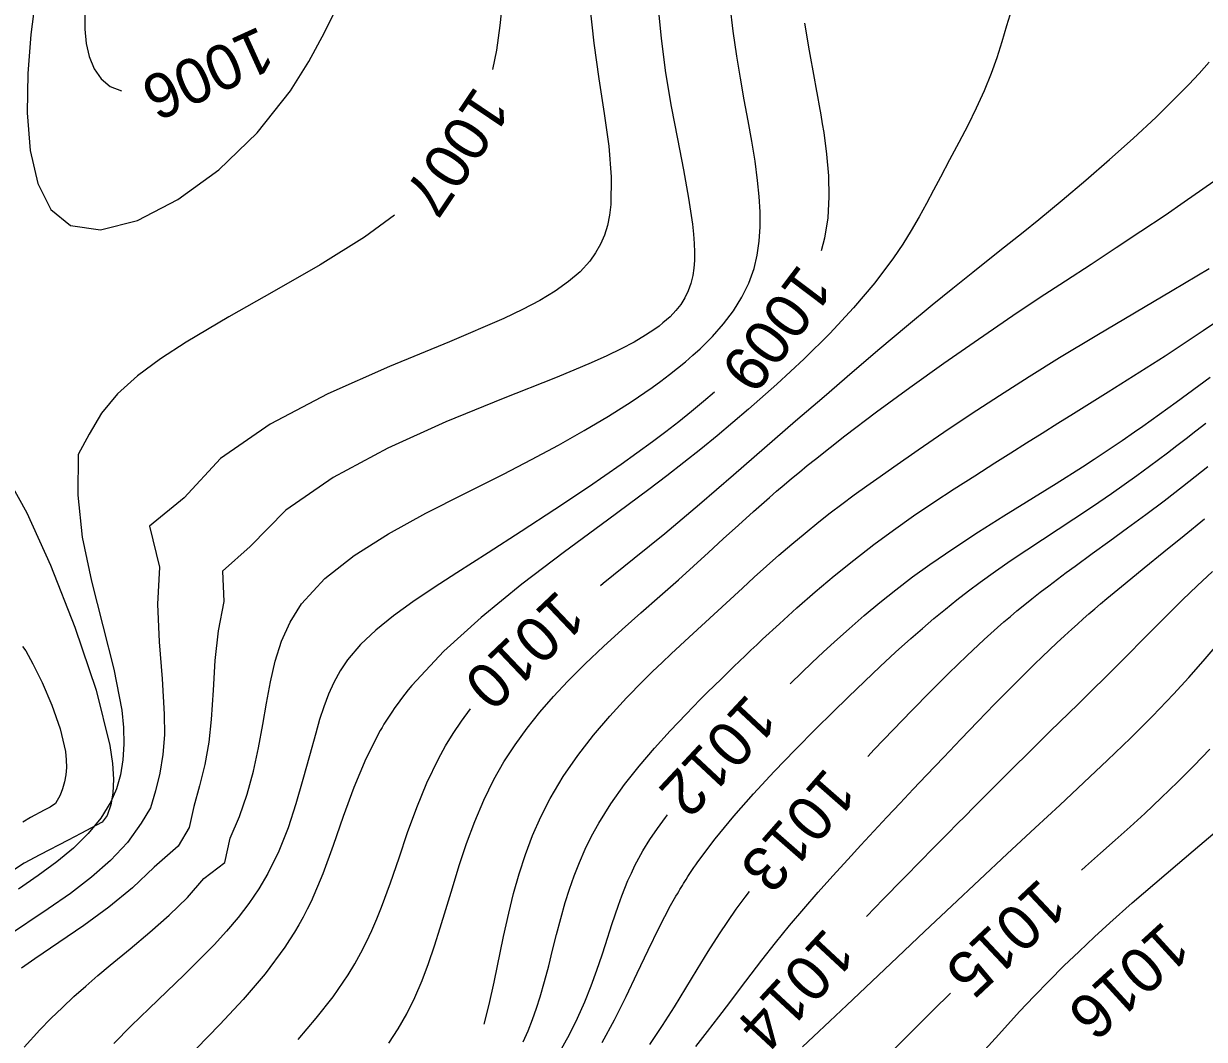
# Model space of a CAD drawing. Extents: x 1969999 to 1970555, y 501250 to 504040.
# Drawn here: x 1970370.4 to 1970407.22, y 503251.26 to 503282.94 of the extents above; entities that cross this region are included whole.
import ezdxf

# ---------------------------------------------------------------- set-up
doc = ezdxf.new("R2010")
doc.units = 0
doc.layers.add('DT_X_Contour_Major', color=7, linetype='Continuous')
doc.layers.add('DT_X_Contour_Minor', color=7, linetype='Continuous')

msp = doc.modelspace()

# ---------------------------------------------------------------- linework, layer by layer
at = {"layer": 'DT_X_Contour_Major'}
for points in [[(1970390.204, 503283.217), (1970390.274, 503282.471), (1970390.417, 503281.404), (1970390.593, 503280.357), (1970390.783, 503279.346), (1970390.97, 503278.385), (1970391.133, 503277.492), (1970391.255, 503276.683), (1970391.289, 503276.377), (1970391.311, 503276.088), (1970391.321, 503275.815), (1970391.318, 503275.556), (1970391.299, 503275.312), (1970391.265, 503275.082), (1970391.205, 503274.837), (1970391.123, 503274.606), (1970391.018, 503274.39), (1970390.889, 503274.184), (1970390.735, 503273.989), (1970390.557, 503273.801), (1970390.449, 503273.702), (1970390.334, 503273.604), (1970390.211, 503273.507), (1970390.08, 503273.412), (1970389.94, 503273.316), (1970389.792, 503273.222), (1970389.432, 503273.011), (1970389.029, 503272.799), (1970388.583, 503272.583), (1970388.094, 503272.361), (1970387.56, 503272.133), (1970386.983, 503271.895), (1970385.35, 503271.245), (1970383.563, 503270.517), (1970381.752, 503269.701), (1970380.046, 503268.788), (1970378.572, 503267.769), (1970377.461, 503266.634), (1970376.596, 503265.866), (1970376.645, 503264.916), (1970376.461, 503264.006), (1970376.365, 503263.08), (1970376.31, 503262.153), (1970376.25, 503261.238), (1970376.171, 503260.528), (1970376.052, 503259.837), (1970375.887, 503259.171), (1970375.707, 503258.521), (1970375.564, 503257.869), (1970375.215, 503257.287), (1970374.466, 503256.638), (1970373.793, 503255.987), (1970373.052, 503255.384), (1970372.275, 503254.82), (1970371.495, 503254.287), (1970370.746, 503253.776), (1970370.536, 503253.629), (1970370.332, 503253.483)], [(1970372.307, 503283.209), (1970372.304, 503282.764), (1970372.349, 503282.325), (1970372.446, 503281.91), (1970372.6, 503281.535), (1970372.816, 503281.22), (1970373.097, 503280.981), (1970373.449, 503280.839)], [(1970385.289, 503283.267), (1970385.252, 503282.881), (1970385.147, 503282.116), (1970385.017, 503281.506)], [(1970394.745, 503282.954), (1970394.89, 503282.088), (1970395.047, 503281.236), (1970395.101, 503280.948), (1970395.154, 503280.663), (1970395.206, 503280.38), (1970395.255, 503280.099), (1970395.302, 503279.819), (1970395.346, 503279.54), (1970395.435, 503278.864), (1970395.493, 503278.195), (1970395.509, 503277.534), (1970395.473, 503276.885), (1970395.375, 503276.248), (1970395.268, 503275.852)], [(1970388.387, 503265.416), (1970388.474, 503265.488), (1970389.438, 503266.267), (1970390.389, 503267.042), (1970390.937, 503267.499), (1970391.476, 503267.954), (1970392.007, 503268.409), (1970392.535, 503268.865), (1970394.471, 503270.55), (1970395.357, 503271.316), (1970396.235, 503272.072), (1970397.096, 503272.806), (1970397.93, 503273.508), (1970398.728, 503274.17), (1970399.373, 503274.694), (1970399.995, 503275.194), (1970400.844, 503275.869), (1970401.563, 503276.441), (1970402.054, 503276.836), (1970402.778, 503277.43), (1970403.518, 503278.053), (1970404.262, 503278.699), (1970404.997, 503279.358), (1970405.71, 503280.026), (1970406.39, 503280.694), (1970406.728, 503281.041), (1970407.054, 503281.388), (1970407.37, 503281.735)], [(1970381.96, 503276.966), (1970381.022, 503276.28), (1970379.647, 503275.418), (1970378.213, 503274.593), (1970376.796, 503273.795), (1970375.469, 503273.011), (1970374.665, 503272.487), (1970373.948, 503271.951), (1970373.329, 503271.39), (1970372.822, 503270.792), (1970372.438, 503270.142), (1970372.096, 503269.499), (1970372.084, 503268.238), (1970372.218, 503266.929), (1970372.509, 503265.553), (1970372.87, 503264.161), (1970373.215, 503262.804), (1970373.457, 503261.535), (1970373.512, 503260.988), (1970373.525, 503260.47), (1970373.493, 503259.979), (1970373.415, 503259.516), (1970373.289, 503259.079), (1970373.114, 503258.668), (1970372.804, 503258.157), (1970372.413, 503257.68), (1970371.952, 503257.229), (1970371.429, 503256.796), (1970370.854, 503256.372), (1970370.238, 503255.948)], [(1970384.756, 503251.735), (1970384.919, 503252.356), (1970385.073, 503253.044), (1970385.365, 503254.473), (1970385.524, 503255.2), (1970385.677, 503255.813), (1970385.85, 503256.422), (1970386.047, 503257.025), (1970386.271, 503257.619), (1970386.525, 503258.202), (1970386.813, 503258.771), (1970387.222, 503259.457), (1970387.677, 503260.117), (1970388.165, 503260.746), (1970388.676, 503261.345), (1970389.196, 503261.91), (1970389.715, 503262.44), (1970390.012, 503262.733), (1970390.305, 503263.014), (1970390.593, 503263.286), (1970391.154, 503263.808), (1970392.812, 503265.339), (1970393.183, 503265.677), (1970393.561, 503266.018), (1970393.95, 503266.361), (1970394.351, 503266.707), (1970394.765, 503267.054), (1970395.196, 503267.402), (1970395.55, 503267.679), (1970395.917, 503267.958), (1970396.298, 503268.241), (1970396.692, 503268.528), (1970397.103, 503268.821), (1970397.53, 503269.122), (1970398.29, 503269.65), (1970399.097, 503270.199), (1970399.946, 503270.766), (1970400.832, 503271.345), (1970401.753, 503271.932), (1970402.703, 503272.523), (1970403.862, 503273.225), (1970405.039, 503273.924), (1970406.215, 503274.617), (1970407.372, 503275.303)], [(1970394.296, 503262.352), (1970394.318, 503262.374), (1970394.651, 503262.696), (1970394.988, 503263.018), (1970395.331, 503263.34), (1970395.681, 503263.661), (1970396.137, 503264.07), (1970396.608, 503264.477), (1970397.094, 503264.883), (1970397.598, 503265.285), (1970398.119, 503265.683), (1970398.66, 503266.076), (1970399.402, 503266.585), (1970400.174, 503267.088), (1970400.969, 503267.589), (1970402.597, 503268.601), (1970403.417, 503269.121), (1970403.784, 503269.36), (1970404.153, 503269.603), (1970404.651, 503269.94), (1970405.039, 503270.207), (1970405.3, 503270.39), (1970406.333, 503271.132), (1970407.398, 503271.919)], [(1970391.94, 503271.443), (1970391.603, 503271.154), (1970391.222, 503270.839), (1970390.829, 503270.524), (1970390.424, 503270.21), (1970390.005, 503269.894), (1970389.03, 503269.189), (1970388.008, 503268.483), (1970386.963, 503267.784), (1970385.915, 503267.1), (1970384.888, 503266.438), (1970383.903, 503265.808), (1970383.196, 503265.352), (1970382.535, 503264.91), (1970381.927, 503264.472), (1970381.379, 503264.029), (1970380.901, 503263.573), (1970380.498, 503263.095), (1970380.271, 503262.753), (1970380.076, 503262.396), (1970379.909, 503262.024), (1970379.761, 503261.638), (1970379.629, 503261.235), (1970379.505, 503260.817), (1970379.308, 503260.105), (1970379.107, 503259.365), (1970378.889, 503258.614), (1970378.642, 503257.865), (1970378.355, 503257.134), (1970378.017, 503256.436), (1970377.734, 503255.958), (1970377.422, 503255.501), (1970377.083, 503255.061), (1970376.72, 503254.634), (1970376.337, 503254.216), (1970375.936, 503253.803), (1970375.407, 503253.279), (1970374.862, 503252.752), (1970374.309, 503252.222), (1970373.755, 503251.683), (1970373.208, 503251.133)], [(1970396.719, 503260.09), (1970396.92, 503260.301), (1970397.508, 503260.915), (1970398.095, 503261.521), (1970398.677, 503262.112), (1970399.249, 503262.682), (1970399.81, 503263.225), (1970400.354, 503263.734), (1970400.561, 503263.922), (1970400.766, 503264.105), (1970400.969, 503264.282), (1970401.17, 503264.455), (1970401.37, 503264.623), (1970401.571, 503264.788), (1970401.835, 503265), (1970402.1, 503265.207), (1970402.367, 503265.412), (1970402.637, 503265.616), (1970402.911, 503265.819), (1970403.19, 503266.024), (1970403.721, 503266.411), (1970404.267, 503266.808), (1970404.825, 503267.216), (1970405.392, 503267.634), (1970405.964, 503268.063), (1970406.537, 503268.503), (1970406.93, 503268.813), (1970407.325, 503269.128)], [(1970407.47, 503265.852), (1970406.998, 503265.408), (1970406.537, 503264.966), (1970406.201, 503264.637), (1970405.871, 503264.309), (1970405.546, 503263.982), (1970405.223, 503263.656), (1970404.902, 503263.33), (1970404.58, 503263.006), (1970404.147, 503262.574), (1970403.712, 503262.144), (1970403.277, 503261.718), (1970402.414, 503260.873), (1970401.989, 503260.457), (1970401.657, 503260.13), (1970401.329, 503259.805), (1970401.002, 503259.48), (1970400.35, 503258.828), (1970400.022, 503258.499), (1970399.764, 503258.239), (1970399.502, 503257.976), (1970399.238, 503257.709), (1970398.969, 503257.437), (1970398.694, 503257.16), (1970398.414, 503256.875), (1970397.821, 503256.272), (1970397.204, 503255.641), (1970396.681, 503255.1)], [(1970370.36, 503263.518), (1970370.463, 503263.376), (1970370.686, 503262.975), (1970370.975, 503262.388), (1970371.276, 503261.688), (1970371.536, 503260.947), (1970371.7, 503260.24), (1970371.728, 503259.982), (1970371.733, 503259.738), (1970371.715, 503259.509), (1970371.676, 503259.29), (1970371.614, 503259.081), (1970371.532, 503258.881), (1970371.392, 503258.623), (1970371.225, 503258.51), (1970371.036, 503258.41), (1970370.612, 503258.187), (1970370.374, 503258.037)], [(1970378.957, 503251.262), (1970379.525, 503251.923), (1970380.05, 503252.595), (1970380.519, 503253.28), (1970380.723, 503253.618), (1970380.913, 503253.961), (1970381.09, 503254.309), (1970381.256, 503254.662), (1970381.411, 503255.022), (1970381.559, 503255.388), (1970381.838, 503256.146), (1970382.104, 503256.924), (1970382.372, 503257.71), (1970382.656, 503258.494), (1970382.97, 503259.266), (1970383.33, 503260.015), (1970383.553, 503260.416), (1970383.795, 503260.807), (1970384.057, 503261.192), (1970384.336, 503261.567)], [(1970403.383, 503256.538), (1970403.513, 503256.655), (1970403.978, 503257.069), (1970404.44, 503257.481), (1970404.9, 503257.895), (1970405.356, 503258.312), (1970405.874, 503258.797), (1970406.387, 503259.291), (1970406.892, 503259.795), (1970407.387, 503260.309)], [(1970387.134, 503250.901), (1970387.418, 503251.416), (1970387.67, 503251.929), (1970387.894, 503252.436), (1970388.095, 503252.936), (1970388.276, 503253.427), (1970388.44, 503253.905), (1970388.545, 503254.225), (1970388.745, 503254.846), (1970388.844, 503255.148), (1970388.945, 503255.444), (1970389.05, 503255.735), (1970389.144, 503255.976), (1970389.243, 503256.215), (1970389.349, 503256.45), (1970389.461, 503256.683), (1970389.581, 503256.915), (1970389.71, 503257.145), (1970389.925, 503257.492), (1970390.16, 503257.838), (1970390.414, 503258.183), (1970390.476, 503258.263)], [(1970389.925, 503251.102), (1970390.32, 503251.694), (1970390.693, 503252.282), (1970391.05, 503252.864), (1970391.399, 503253.438), (1970391.746, 503254.002), (1970392.097, 503254.552), (1970392.356, 503254.94), (1970392.621, 503255.322), (1970392.894, 503255.698), (1970393.031, 503255.88)], [(1970397.277, 503250.693), (1970398.271, 503251.684), (1970398.764, 503252.176), (1970399.3, 503252.706)]]:
    msp.add_lwpolyline(points, dxfattribs=at)
at = {"layer": 'DT_X_Contour_Minor'}
for points in [[(1970388.056, 503283.47), (1970388.174, 503282.333), (1970388.334, 503281.218), (1970388.502, 503280.141), (1970388.643, 503279.119), (1970388.724, 503278.166), (1970388.71, 503277.299), (1970388.668, 503276.965), (1970388.601, 503276.648), (1970388.508, 503276.347), (1970388.387, 503276.061), (1970388.235, 503275.789), (1970388.051, 503275.531), (1970387.752, 503275.203), (1970387.392, 503274.893), (1970386.973, 503274.596), (1970386.495, 503274.308), (1970385.959, 503274.024), (1970385.367, 503273.741), (1970383.682, 503273.017), (1970381.805, 503272.244), (1970379.887, 503271.395), (1970378.081, 503270.446), (1970376.537, 503269.374), (1970375.406, 503268.153), (1970374.325, 503267.272), (1970374.636, 503265.991), (1970374.57, 503264.832), (1970374.62, 503263.661), (1970374.714, 503262.508), (1970374.781, 503261.402), (1970374.788, 503260.758), (1970374.737, 503260.151), (1970374.648, 503259.57), (1970374.509, 503259.018), (1970374.35, 503258.484), (1970374.063, 503258.007), (1970373.633, 503257.402), (1970373.109, 503256.842), (1970372.51, 503256.317), (1970371.855, 503255.817), (1970371.161, 503255.332), (1970369.865, 503254.462)], [(1970370.412, 503251.018), (1970370.903, 503251.559), (1970371.25, 503251.915), (1970371.605, 503252.26), (1970371.968, 503252.596), (1970372.338, 503252.925), (1970372.716, 503253.251), (1970373.1, 503253.573), (1970373.717, 503254.084), (1970374.335, 503254.602), (1970374.935, 503255.135), (1970375.503, 503255.692), (1970376.022, 503256.281), (1970376.675, 503256.779), (1970376.841, 503257.541), (1970377.129, 503258.216), (1970377.369, 503258.913), (1970377.565, 503259.628), (1970377.725, 503260.353), (1970377.859, 503261.078), (1970377.972, 503261.749), (1970378.091, 503262.409), (1970378.239, 503263.054), (1970378.437, 503263.679), (1970378.705, 503264.279), (1970379.065, 503264.851), (1970379.789, 503265.634), (1970380.71, 503266.357), (1970381.777, 503267.032), (1970382.941, 503267.672), (1970384.152, 503268.288), (1970385.361, 503268.894), (1970386.235, 503269.346), (1970387.074, 503269.797), (1970387.875, 503270.249), (1970388.633, 503270.699), (1970389.341, 503271.148), (1970389.997, 503271.594), (1970390.273, 503271.794), (1970390.538, 503271.994), (1970390.792, 503272.194), (1970391.035, 503272.395), (1970391.268, 503272.598), (1970391.491, 503272.803), (1970391.875, 503273.186), (1970392.222, 503273.58), (1970392.529, 503273.986), (1970392.793, 503274.407), (1970393.009, 503274.844), (1970393.174, 503275.3), (1970393.275, 503275.719), (1970393.338, 503276.154), (1970393.367, 503276.604), (1970393.365, 503277.07), (1970393.337, 503277.552), (1970393.287, 503278.05), (1970393.205, 503278.652), (1970393.104, 503279.273), (1970392.99, 503279.912), (1970392.87, 503280.568), (1970392.75, 503281.239), (1970392.636, 503281.923), (1970392.524, 503282.705), (1970392.435, 503283.497)], [(1970370.702, 503283.249), (1970370.621, 503282.598), (1970370.524, 503281.389), (1970370.507, 503280.158), (1970370.601, 503278.985), (1970370.836, 503277.953), (1970371.244, 503277.144), (1970371.854, 503276.641), (1970372.798, 503276.511), (1970373.945, 503276.804), (1970375.203, 503277.451), (1970376.48, 503278.385), (1970377.685, 503279.537), (1970378.724, 503280.839), (1970379.291, 503281.756), (1970379.775, 503282.666), (1970380.207, 503283.524)], [(1970401.201, 503283.374), (1970401.052, 503282.87), (1970400.901, 503282.37), (1970400.743, 503281.874), (1970400.569, 503281.384), (1970400.347, 503280.84), (1970400.102, 503280.301), (1970399.837, 503279.766), (1970399.559, 503279.231), (1970399.273, 503278.694), (1970398.984, 503278.153), (1970398.768, 503277.744), (1970398.548, 503277.331), (1970398.319, 503276.913), (1970398.075, 503276.492), (1970397.812, 503276.066), (1970397.523, 503275.635), (1970396.939, 503274.859), (1970396.272, 503274.073), (1970395.533, 503273.281), (1970394.734, 503272.488), (1970393.888, 503271.7), (1970393.007, 503270.92), (1970392.518, 503270.502), (1970392.02, 503270.086), (1970391.511, 503269.672), (1970390.989, 503269.256), (1970390.452, 503268.837), (1970389.897, 503268.414), (1970388.604, 503267.454), (1970387.267, 503266.467), (1970385.936, 503265.455), (1970384.664, 503264.422), (1970383.503, 503263.37), (1970382.505, 503262.302), (1970382.392, 503262.164), (1970382.282, 503262.027), (1970382.176, 503261.889), (1970382.073, 503261.751), (1970381.974, 503261.612), (1970381.878, 503261.472), (1970381.814, 503261.377), (1970381.753, 503261.282), (1970381.692, 503261.186), (1970381.633, 503261.09), (1970381.575, 503260.993), (1970381.519, 503260.897), (1970381.069, 503260.017), (1970380.693, 503259.117), (1970380.362, 503258.21), (1970380.049, 503257.308), (1970379.724, 503256.423), (1970379.359, 503255.568), (1970379.239, 503255.322), (1970379.112, 503255.079), (1970378.979, 503254.84), (1970378.84, 503254.603), (1970378.693, 503254.369), (1970378.54, 503254.136), (1970377.927, 503253.31), (1970377.245, 503252.507), (1970376.518, 503251.725), (1970375.774, 503250.966)], [(1970381.784, 503251.141), (1970382.077, 503251.596), (1970382.343, 503252.062), (1970382.595, 503252.572), (1970382.821, 503253.097), (1970383.025, 503253.634), (1970383.213, 503254.183), (1970383.39, 503254.742), (1970383.563, 503255.31), (1970383.769, 503255.994), (1970383.984, 503256.683), (1970384.213, 503257.372), (1970384.464, 503258.053), (1970384.745, 503258.721), (1970385.062, 503259.369), (1970385.376, 503259.919), (1970385.721, 503260.452), (1970386.095, 503260.967), (1970386.495, 503261.468), (1970386.918, 503261.955), (1970387.363, 503262.431), (1970387.912, 503262.98), (1970388.481, 503263.518), (1970389.062, 503264.046), (1970389.649, 503264.567), (1970390.235, 503265.082), (1970390.814, 503265.595), (1970391.286, 503266.02), (1970391.752, 503266.445), (1970392.217, 503266.871), (1970392.686, 503267.298), (1970393.162, 503267.727), (1970393.652, 503268.158), (1970393.879, 503268.355), (1970394.111, 503268.553), (1970394.347, 503268.753), (1970394.589, 503268.953), (1970394.836, 503269.156), (1970395.089, 503269.362), (1970396.011, 503270.088), (1970396.996, 503270.836), (1970398.029, 503271.595), (1970399.092, 503272.354), (1970400.169, 503273.104), (1970401.243, 503273.834), (1970402.07, 503274.385), (1970402.884, 503274.92), (1970403.684, 503275.443), (1970404.47, 503275.957), (1970405.239, 503276.465), (1970405.99, 503276.97), (1970406.586, 503277.379), (1970407.173, 503277.787), (1970407.753, 503278.196)], [(1970385.979, 503251.186), (1970386.131, 503251.533), (1970386.268, 503251.881), (1970386.393, 503252.232), (1970386.506, 503252.587), (1970386.644, 503253.066), (1970386.771, 503253.552), (1970386.894, 503254.043), (1970387.017, 503254.538), (1970387.147, 503255.035), (1970387.288, 503255.531), (1970387.42, 503255.95), (1970387.566, 503256.367), (1970387.728, 503256.782), (1970387.908, 503257.194), (1970388.108, 503257.602), (1970388.33, 503258.007), (1970388.71, 503258.613), (1970389.133, 503259.207), (1970389.59, 503259.786), (1970390.069, 503260.348), (1970390.562, 503260.89), (1970391.055, 503261.409), (1970391.277, 503261.637), (1970391.497, 503261.86), (1970391.717, 503262.079), (1970392.156, 503262.512), (1970392.376, 503262.726), (1970392.549, 503262.893), (1970392.724, 503263.061), (1970392.899, 503263.228), (1970393.077, 503263.397), (1970393.258, 503263.567), (1970393.441, 503263.739), (1970393.964, 503264.223), (1970394.512, 503264.717), (1970395.081, 503265.216), (1970395.672, 503265.716), (1970396.282, 503266.212), (1970396.911, 503266.698), (1970397.525, 503267.148), (1970398.15, 503267.587), (1970398.783, 503268.014), (1970399.419, 503268.432), (1970400.055, 503268.841), (1970400.688, 503269.243), (1970401.183, 503269.556), (1970401.674, 503269.865), (1970402.164, 503270.173), (1970402.652, 503270.479), (1970403.141, 503270.785), (1970403.631, 503271.091), (1970404.217, 503271.458), (1970404.807, 503271.827), (1970405.399, 503272.202), (1970405.993, 503272.583), (1970406.589, 503272.97), (1970407.185, 503273.367), (1970407.855, 503273.824)], [(1970388.438, 503251.163), (1970388.826, 503251.878), (1970389.186, 503252.6), (1970389.53, 503253.324), (1970389.868, 503254.042), (1970390.212, 503254.748), (1970390.572, 503255.436), (1970390.614, 503255.511), (1970390.698, 503255.659), (1970390.74, 503255.733), (1970390.783, 503255.807), (1970390.827, 503255.88), (1970390.864, 503255.942), (1970390.901, 503256.004), (1970390.939, 503256.065), (1970390.977, 503256.127), (1970391.015, 503256.188), (1970391.054, 503256.249), (1970391.114, 503256.342), (1970391.236, 503256.526), (1970391.299, 503256.619), (1970391.362, 503256.711), (1970391.427, 503256.803), (1970391.959, 503257.515), (1970392.54, 503258.223), (1970393.158, 503258.924), (1970393.8, 503259.615), (1970394.456, 503260.292), (1970395.113, 503260.955), (1970395.62, 503261.458), (1970396.12, 503261.949), (1970396.614, 503262.426), (1970397.103, 503262.889), (1970397.586, 503263.336), (1970398.063, 503263.765), (1970398.423, 503264.081), (1970398.782, 503264.387), (1970399.14, 503264.684), (1970399.498, 503264.971), (1970399.858, 503265.25), (1970400.221, 503265.522), (1970400.703, 503265.868), (1970401.19, 503266.204), (1970401.68, 503266.532), (1970402.171, 503266.855), (1970402.66, 503267.174), (1970403.145, 503267.492), (1970403.539, 503267.754), (1970403.931, 503268.019), (1970404.322, 503268.288), (1970404.714, 503268.563), (1970405.109, 503268.846), (1970405.508, 503269.139), (1970405.786, 503269.347), (1970406.068, 503269.56), (1970406.356, 503269.78), (1970406.649, 503270.006), (1970406.95, 503270.239), (1970407.26, 503270.48)], [(1970369.909, 503268.759), (1970370.501, 503267.686), (1970371.239, 503266.05), (1970371.998, 503264.117), (1970372.656, 503262.155), (1970373.088, 503260.433), (1970373.172, 503259.868), (1970373.202, 503259.375), (1970373.182, 503258.946), (1970373.115, 503258.574), (1970373.002, 503258.248), (1970372.842, 503258.034), (1970372.183, 503257.684), (1970371.787, 503257.481), (1970370.906, 503257.018), (1970370.418, 503256.763), (1970369.223, 503255.976)], [(1970391.364, 503251.045), (1970391.727, 503251.509), (1970392.076, 503251.967), (1970392.416, 503252.418), (1970392.749, 503252.863), (1970393.08, 503253.302), (1970393.413, 503253.734), (1970393.844, 503254.277), (1970394.283, 503254.811), (1970394.728, 503255.336), (1970395.179, 503255.855), (1970395.635, 503256.368), (1970396.096, 503256.877), (1970396.5, 503257.317), (1970396.907, 503257.755), (1970397.316, 503258.192), (1970397.728, 503258.628), (1970398.141, 503259.065), (1970398.556, 503259.502), (1970399.089, 503260.063), (1970399.621, 503260.622), (1970400.15, 503261.174), (1970400.673, 503261.713), (1970401.188, 503262.236), (1970401.691, 503262.738), (1970401.925, 503262.968), (1970402.158, 503263.193), (1970402.389, 503263.414), (1970402.62, 503263.631), (1970402.851, 503263.845), (1970403.083, 503264.058), (1970403.259, 503264.216), (1970403.436, 503264.374), (1970403.615, 503264.532), (1970403.798, 503264.691), (1970403.983, 503264.85), (1970404.172, 503265.01), (1970404.743, 503265.485), (1970405.34, 503265.972), (1970405.957, 503266.47), (1970406.587, 503266.978), (1970407.222, 503267.495)], [(1970394.682, 503251.028), (1970395.026, 503251.351), (1970395.196, 503251.511), (1970395.368, 503251.672), (1970395.54, 503251.835), (1970395.715, 503251.999), (1970395.891, 503252.166), (1970396.07, 503252.335), (1970396.843, 503253.066), (1970397.652, 503253.832), (1970398.488, 503254.623), (1970399.341, 503255.429), (1970400.204, 503256.24), (1970401.066, 503257.045), (1970401.213, 503257.182), (1970401.359, 503257.318), (1970401.505, 503257.454), (1970401.652, 503257.59), (1970401.798, 503257.725), (1970401.944, 503257.861), (1970402.707, 503258.568), (1970403.461, 503259.271), (1970404.199, 503259.968), (1970404.915, 503260.661), (1970405.602, 503261.347), (1970406.254, 503262.026), (1970406.73, 503262.545), (1970407.184, 503263.058), (1970407.621, 503263.565)], [(1970400.158, 503250.695), (1970400.806, 503251.42), (1970401.455, 503252.129), (1970401.914, 503252.614), (1970402.375, 503253.088), (1970402.84, 503253.552), (1970403.311, 503254.008), (1970403.788, 503254.458), (1970404.272, 503254.901), (1970404.969, 503255.519), (1970405.674, 503256.128), (1970406.379, 503256.727), (1970407.075, 503257.315), (1970407.752, 503257.894)]]:
    msp.add_lwpolyline(points, dxfattribs=at)

# ---------------------------------------------------------------- texts
at = {"layer": 'DT_X_Contour_Major'}
for s, rotation, p in [('1006', 204.4454, (1970377.764, 503282.873)), ('1007', 236.0455, (1970384.49, 503281.041)), ('1009', 232.953, (1970394.592, 503275.495)), ('1010', 223.5377, (1970387.065, 503265.325)), ('1012', 226.9537, (1970392.979, 503262.09)), ('1013', 228.7833, (1970395.417, 503259.787)), ('1015', 223.1896, (1970402.087, 503256.332)), ('1014', 227.1149, (1970395.406, 503254.793)), ('1016', 222.3962, (1970405.949, 503254.992))]:
    msp.add_text(s, height=1.4, rotation=rotation, dxfattribs=at).set_placement(p)

doc.saveas('drawing.dxf')
